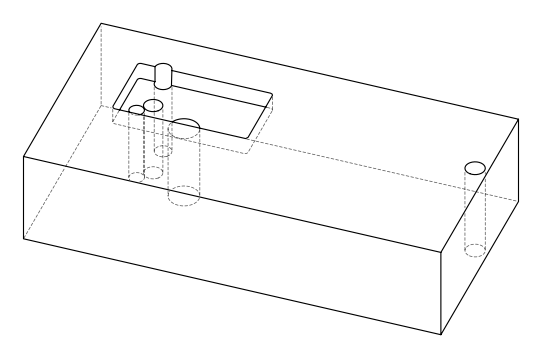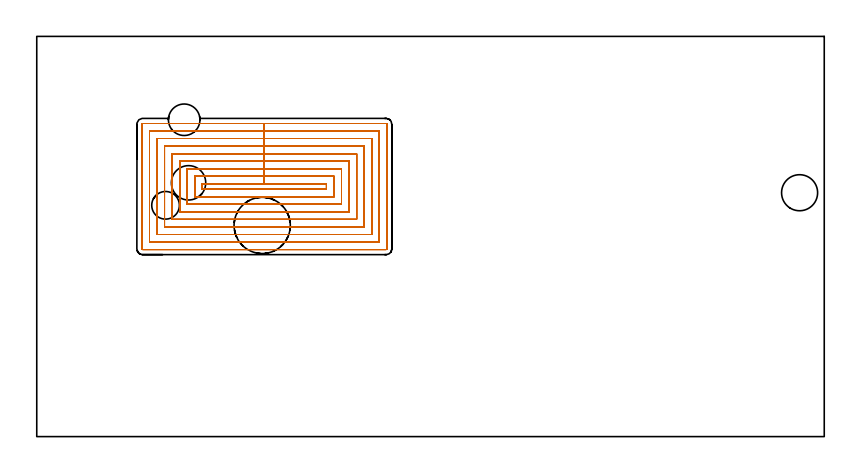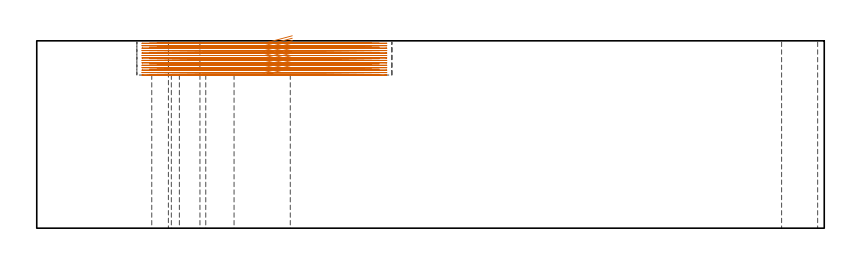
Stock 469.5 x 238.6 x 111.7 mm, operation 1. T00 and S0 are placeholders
(PLAN: 18 operations, 14 tool changes, 84.4 min)
(1 MILL_RECTANGULAR_POCKET | POCKET_RECTANGULAR_STRAIGHT | UGT0201_014 | Follow Part, ap 1.5, ae 75% | 77.23 min | 251651 mm3)
(2 MILL_THROUGH_HOLE_FROM_SOLID_MATERIAL | STEP1HOLE_4 | UGT0201_018 | Circular | 2.56 min | 80467 mm3)
(3 SPOT_DRILL | STEP1HOLE | NXT0321_9005460120000 | 0.05 min | 191 mm3)
(4 SPOT_DRILL_1 | STEP1HOLE_1 | NXT0321_9005460120000 | 0.04 min | 4 mm3)
(5 SPOT_DRILL_2 | STEP1HOLE_2 | NXT0321_9005460120000 | 0.05 min | 166 mm3)
(6 SPOT_DRILL_3 | STEP1HOLE_3 | NXT0321_9005460120000 | 0.05 min | 87 mm3)
(7 DRILL_BLIND_HOLE_INTO_CENTER | STEP1HOLE | NXT0301_062 | 0.06 min | 689 mm3)
(8 GUN_DRILL_THROUGH_HOLE | STEP1HOLE | UGT0307_006 | 0.54 min | 6262 mm3)
(9 DRILL_TO_ENLARGE_THROUGH_HOLE | STEP1HOLE | NXT0301_102 | 0.47 min | 8798 mm3)
(10 DRILL_TO_ENLARGE_THROUGH_HOLE_1 | STEP1HOLE | UGT0301_052 | 0.49 min | 24562 mm3)
(11 DRILL_BLIND_HOLE_INTO_CENTER_1 | STEP1HOLE_1 | NXT0301_038 | 0.05 min | 324 mm3)
(12 GUN_DRILL_THROUGH_HOLE_1 | STEP1HOLE_1 | UGT0307_002 | 0.46 min | 2273 mm3)
(13 SPADE_DRILL_TO_ENLARGE_THROUGH_HOLE | STEP1HOLE_1 | UGT0306_007 | 0.4 min | 16868 mm3)
(14 DRILL_THROUGH_HOLE_INTO_CENTER | STEP1HOLE_2 | NXT0301_065 | 0.39 min | 6170 mm3)
(15 DRILL_TO_ENLARGE_THROUGH_HOLE_2 | STEP1HOLE_2 | UGT0301_050 | 0.41 min | 23719 mm3)
(16 DRILL_BLIND_HOLE_INTO_CENTER_2 | STEP1HOLE_3 | NXT0301_092 | 0.08 min | 712 mm3)
(17 GUN_DRILL_THROUGH_HOLE_2 | STEP1HOLE_3 | UGT0307_009 | 0.58 min | 10471 mm3)
(18 DRILL_TO_ENLARGE_THROUGH_HOLE_3 | STEP1HOLE_3 | UGT0301_256 | 0.48 min | 16557 mm3)
(TOOL UGT0201_014 | End mill 6 mm | D6 FL24 Z4)
(TOOL UGT0201_018 | End mill 30 mm | D30 FL50 Z4)
(TOOL NXT0321_9005460120000 | NC Spot Drill, 142deg, 12mm, Carbide, Uncoated | D12 PA142 FL30 Z2)
(TOOL NXT0301_062 | Carbide Drill 9.1mm [860.1-0910-027A1-MM 2214] | D9.1 PA140 FL47 Z2)
(TOOL UGT0307_006 | Gun Drill 9 mm | D9 PA130 FL24 Z1)
(TOOL NXT0301_102 | Carbide Drill 13.5mm [860.1-1350-108A1-MM 2214] | D13.5 PA140 FL123 Z2)
(TOOL UGT0301_052 | Twist Drill 21.5 mm | D21.5 PA118 FL150 Z2)
(TOOL NXT0301_038 | Carbide Drill 6.7mm [860.1-0670-034A1-MM 2214] | D6.7 PA140 FL53 Z2)
(TOOL UGT0307_002 | Gun Drill 6 mm | D6 PA130 FL24 Z1)
(TOOL UGT0306_007 | Spade Drill 16.5mm | D16.5 PA132 FL10 Z2)
(TOOL NXT0301_065 | Carbide Drill 9.4mm [860.1-0940-075A1-MM 2214] | D9.4 PA140 FL98 Z2)
(TOOL UGT0301_050 | Twist Drill 20.5 mm | D20.5 PA118 FL145 Z2)
(TOOL NXT0301_092 | Carbide Drill 12.1mm [860.1-1210-061A1-MM 2214] | D12.1 PA140 FL77 Z2)
(TOOL UGT0307_009 | Gun Drill 12 mm | D12 PA130 FL24 Z1)
(TOOL UGT0301_256 | Twist Drill 18.8 mm | D18.8 PA118 FL135 Z2)
(OP 1 MILL_RECTANGULAR_POCKET)
G17 G21 G94 G90
T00 M6
G54
G17 G0 G90 X152.334 Y150.7 S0 M3
G43 Z121.7 H0
Z114.7
G94 G1 X135.7 Z110.243 F250.
X98.7 F500.
Y147.5
X172.7
Y150.7
X135.7
Y155.2
X94.2
Y143.
X177.2
Y155.2
X135.7
Y159.7
X97.266
X89.7
Y138.5
X181.7
Y159.7
X135.7
Y164.2
X97.266
X85.2
Y134.
X186.2
Y164.2
X135.7
Y168.7
X97.266
X80.7
Y129.5
X190.7
Y168.7
X135.7
Y173.2
X97.266
X76.2
Y125.
X195.2
Y173.2
X135.7
Y177.7
X97.266
X71.7
Y120.5
X199.7
Y177.7
X135.7
Y182.2
X67.2
Y116.
X204.2
Y182.2
X135.7
Y186.7
X63.1
G3 X62.7 Y186.3 R0.4
G1 Y111.9
G3 X63.1 Y111.5 R0.4
G1 X208.3
G3 X208.7 Y111.9 R0.4
G1 Y186.3
G3 X208.3 Y186.7 R0.4
G1 X135.7
X134.7
G0 X152.334 Y150.7 Z113.243
G1 X135.7 Z108.786 F250.
X98.7 F500.
Y147.5
X172.7
Y150.7
X135.7
Y155.2
X94.2
Y143.
X177.2
Y155.2
X135.7
Y159.7
X97.266
X89.7
Y138.5
X181.7
Y159.7
X135.7
Y164.2
X97.266
X85.2
Y134.
X186.2
Y164.2
X135.7
Y168.7
X97.266
X80.7
Y129.5
X190.7
Y168.7
X135.7
Y173.2
X76.2
Y125.
X195.2
Y173.2
X135.7
Y177.7
X71.7
Y120.5
X199.7
Y177.7
X135.7
Y182.2
X67.2
Y116.
X204.2
Y182.2
X135.7
Y186.7
X63.1
G3 X62.7 Y186.3 R0.4
G1 Y111.9
G3 X63.1 Y111.5 R0.4
G1 X208.3
G3 X208.7 Y111.9 R0.4
G1 Y186.3
G3 X208.3 Y186.7 R0.4
G1 X135.7
X134.7
G0 X152.334 Y150.7 Z111.786
G1 X135.7 Z107.328 F250.
X98.7 F500.
Y147.5
X172.7
Y150.7
X135.7
Y155.2
X94.2
Y143.
X177.2
Y155.2
X135.7
Y159.7
X97.266
X89.7
Y138.5
X181.7
Y159.7
X135.7
Y164.2
X97.266
X85.2
Y134.
X186.2
Y164.2
X135.7
Y168.7
X97.266
X80.7
Y129.5
X190.7
Y168.7
X135.7
Y173.2
X76.2
Y125.
X195.2
Y173.2
X135.7
Y177.7
X71.7
Y120.5
X199.7
Y177.7
X135.7
Y182.2
X67.2
Y116.
X204.2
Y182.2
X135.7
Y186.7
X63.1
G3 X62.7 Y186.3 R0.4
G1 Y111.9
G3 X63.1 Y111.5 R0.4
G1 X208.3
G3 X208.7 Y111.9 R0.4
G1 Y186.3
G3 X208.3 Y186.7 R0.4
G1 X135.7
X134.7
G0 X152.334 Y150.7 Z110.328
G1 X135.7 Z105.871 F250.
X98.7 F500.
Y147.5
X172.7
Y150.7
X135.7
Y155.2
X94.2
Y143.
X177.2
Y155.2
X135.7
Y159.7
X97.266
X89.7
Y138.5
X181.7
Y159.7
X135.7
Y164.2
X97.266
X85.2
Y134.
X186.2
Y164.2
X135.7
Y168.7
X97.266
X80.7
Y129.5
X190.7
Y168.7
X135.7
Y173.2
X76.2
Y125.
X195.2
Y173.2
X135.7
Y177.7
X71.7
Y120.5
X199.7
Y177.7
X135.7
Y182.2
X67.2
Y116.
X204.2
Y182.2
X135.7
Y186.7
X63.1
G3 X62.7 Y186.3 R0.4
G1 Y111.9
G3 X63.1 Y111.5 R0.4
G1 X208.3
G3 X208.7 Y111.9 R0.4
G1 Y186.3
G3 X208.3 Y186.7 R0.4
G1 X135.7
X134.7
G0 X152.334 Y150.7 Z108.871
G1 X135.7 Z104.414 F250.
X98.7 F500.
Y147.5
X172.7
Y150.7
X135.7
Y155.2
X94.2
Y143.
X177.2
Y155.2
X135.7
Y159.7
X97.266
X89.7
Y138.5
X181.7
Y159.7
X135.7
Y164.2
X97.266
X85.2
Y134.
X186.2
Y164.2
X135.7
Y168.7
X97.266
X80.7
Y129.5
X190.7
Y168.7
X135.7
Y173.2
X76.2
Y125.
X195.2
Y173.2
X135.7
Y177.7
X71.7
Y120.5
X199.7
Y177.7
X135.7
Y182.2
X67.2
Y116.
X204.2
Y182.2
X135.7
Y186.7
X63.1
G3 X62.7 Y186.3 R0.4
G1 Y111.9
G3 X63.1 Y111.5 R0.4
G1 X208.3
G3 X208.7 Y111.9 R0.4
G1 Y186.3
G3 X208.3 Y186.7 R0.4
G1 X135.7
X134.7
G0 X152.334 Y150.7 Z107.414
G1 X135.7 Z102.957 F250.
X98.7 F500.
Y147.5
X172.7
Y150.7
X135.7
Y155.2
X94.2
Y143.
X177.2
Y155.2
X135.7
Y159.7
X97.266
X89.7
Y138.5
X181.7
Y159.7
X135.7
Y164.2
X97.266
X85.2
Y134.
X186.2
Y164.2
X135.7
Y168.7
X97.266
X80.7
Y129.5
X190.7
Y168.7
X135.7
Y173.2
X76.2
Y125.
X195.2
Y173.2
X135.7
Y177.7
X71.7
Y120.5
X199.7
Y177.7
X135.7
Y182.2
X67.2
Y116.
X204.2
Y182.2
X135.7
Y186.7
X63.1
G3 X62.7 Y186.3 R0.4
G1 Y111.9
G3 X63.1 Y111.5 R0.4
G1 X208.3
G3 X208.7 Y111.9 R0.4
G1 Y186.3
G3 X208.3 Y186.7 R0.4
G1 X135.7
X134.7
G0 X152.334 Y150.7 Z105.957
G1 X135.7 Z101.5 F250.
X98.7 F500.
Y147.5
X172.7
Y150.7
X135.7
Y155.2
X94.2
Y143.
X177.2
Y155.2
X135.7
Y159.7
X97.266
X89.7
Y138.5
X181.7
Y159.7
X135.7
Y164.2
X97.266
X85.2
Y134.
X186.2
Y164.2
X135.7
Y168.7
X97.266
X80.7
Y129.5
X190.7
Y168.7
X135.7
Y173.2
X76.2
Y125.
X195.2
Y173.2
X135.7
Y177.7
X71.7
Y120.5
X199.7
Y177.7
X135.7
Y182.2
X67.2
Y116.
X204.2
Y182.2
X135.7
Y186.7
X63.1
G3 X62.7 Y186.3 R0.4
G1 Y111.9
G3 X63.1 Y111.5 R0.4
G1 X208.3
G3 X208.7 Y111.9 R0.4
G1 Y186.3
G3 X208.3 Y186.7 R0.4
G1 X135.7
X134.7
G0 X152.334 Y150.7 Z104.5
G1 X135.7 Z100.043 F250.
X98.7 F500.
Y147.5
X172.7
Y150.7
X135.7
Y155.2
X94.2
Y143.
X177.2
Y155.2
X135.7
Y159.7
X97.266
X89.7
Y138.5
X181.7
Y159.7
X135.7
Y164.2
X97.266
X85.2
Y134.
X186.2
Y164.2
X135.7
Y168.7
X97.266
X80.7
Y129.5
X190.7
Y168.7
X135.7
Y173.2
X76.2
Y125.
X195.2
Y173.2
X135.7
Y177.7
X71.7
Y120.5
X199.7
Y177.7
X135.7
Y182.2
X67.2
Y116.
X204.2
Y182.2
X135.7
Y186.7
X63.1
G3 X62.7 Y186.3 R0.4
G1 Y111.9
G3 X63.1 Y111.5 R0.4
G1 X208.3
G3 X208.7 Y111.9 R0.4
G1 Y186.3
G3 X208.3 Y186.7 R0.4
G1 X135.7
X134.7
G0 X152.334 Y150.7 Z103.043
G1 X135.7 Z98.586 F250.
X98.7 F500.
Y147.5
X172.7
Y150.7
X135.7
Y155.2
X94.2
Y143.
X177.2
Y155.2
X135.7
Y159.7
X97.266
X89.7
Y138.5
X181.7
Y159.7
X135.7
Y164.2
X97.266
X85.2
Y134.
X186.2
Y164.2
X135.7
Y168.7
X97.266
X80.7
Y129.5
X190.7
Y168.7
X135.7
Y173.2
X76.2
Y125.
X195.2
Y173.2
X135.7
Y177.7
X71.7
Y120.5
X199.7
Y177.7
X135.7
Y182.2
X67.2
Y116.
X204.2
Y182.2
X135.7
Y186.7
X63.1
G3 X62.7 Y186.3 R0.4
G1 Y111.9
G3 X63.1 Y111.5 R0.4
G1 X208.3
G3 X208.7 Y111.9 R0.4
G1 Y186.3
G3 X208.3 Y186.7 R0.4
G1 X135.7
X134.7
G0 X152.334 Y150.7 Z101.586
G1 X135.7 Z97.129 F250.
X98.7 F500.
Y147.5
X172.7
Y150.7
X135.7
Y155.2
X94.2
Y143.
X177.2
Y155.2
X135.7
Y159.7
X97.266
X89.7
Y138.5
X181.7
Y159.7
X135.7
Y164.2
X97.266
X85.2
Y134.
X186.2
Y164.2
X135.7
Y168.7
X97.266
X80.7
Y129.5
X190.7
Y168.7
X135.7
Y173.2
X76.2
Y125.
X195.2
Y173.2
X135.7
Y177.7
X71.7
Y120.5
X199.7
Y177.7
X135.7
Y182.2
X67.2
Y116.
X204.2
Y182.2
X135.7
Y186.7
X63.1
G3 X62.7 Y186.3 R0.4
G1 Y111.9
G3 X63.1 Y111.5 R0.4
G1 X208.3
G3 X208.7 Y111.9 R0.4
G1 Y186.3
G3 X208.3 Y186.7 R0.4
G1 X135.7
X134.7
G0 X152.334 Y150.7 Z100.129
G1 X135.7 Z95.671 F250.
X98.7 F500.
Y147.5
X172.7
Y150.7
X135.7
Y155.2
X94.2
Y143.
X177.2
Y155.2
X135.7
Y159.7
X97.266
X89.7
Y138.5
X181.7
Y159.7
X135.7
Y164.2
X97.266
X85.2
Y134.
X186.2
Y164.2
X135.7
Y168.7
X97.266
X80.7
Y129.5
X190.7
Y168.7
X135.7
Y173.2
X76.2
Y125.
X195.2
Y173.2
X135.7
Y177.7
X71.7
Y120.5
X199.7
Y177.7
X135.7
Y182.2
X67.2
Y116.
X204.2
Y182.2
X135.7
Y186.7
X63.1
G3 X62.7 Y186.3 R0.4
G1 Y111.9
G3 X63.1 Y111.5 R0.4
G1 X208.3
G3 X208.7 Y111.9 R0.4
G1 Y186.3
G3 X208.3 Y186.7 R0.4
G1 X135.7
X134.7
G0 X152.334 Y150.7 Z98.671
G1 X135.7 Z94.214 F250.
X98.7 F500.
Y147.5
X172.7
Y150.7
X135.7
Y155.2
X94.2
Y143.
X177.2
Y155.2
X135.7
Y159.7
X97.266
X89.7
Y138.5
X181.7
Y159.7
X135.7
Y164.2
X97.266
X85.2
Y134.
X186.2
Y164.2
X135.7
Y168.7
X97.266
X80.7
Y129.5
X190.7
Y168.7
X135.7
Y173.2
X76.2
Y125.
X195.2
Y173.2
X135.7
Y177.7
X71.7
Y120.5
X199.7
Y177.7
X135.7
Y182.2
X67.2
Y116.
X204.2
Y182.2
X135.7
Y186.7
X63.1
G3 X62.7 Y186.3 R0.4
G1 Y111.9
G3 X63.1 Y111.5 R0.4
G1 X208.3
G3 X208.7 Y111.9 R0.4
G1 Y186.3
G3 X208.3 Y186.7 R0.4
G1 X135.7
X134.7
G0 X152.334 Y150.7 Z97.214
G1 X135.7 Z92.757 F250.
X98.7 F500.
Y147.5
X172.7
Y150.7
X135.7
Y155.2
X94.2
Y143.
X177.2
Y155.2
X135.7
Y159.7
X97.266
X89.7
Y138.5
X181.7
Y159.7
X135.7
Y164.2
X97.266
X85.2
Y134.
X186.2
Y164.2
X135.7
Y168.7
X97.266
X80.7
Y129.5
X190.7
Y168.7
X135.7
Y173.2
X76.2
Y125.
X195.2
Y173.2
X135.7
Y177.7
X71.7
Y120.5
X199.7
Y177.7
X135.7
Y182.2
X67.2
Y116.
X204.2
Y182.2
X135.7
Y186.7
X63.1
G3 X62.7 Y186.3 R0.4
G1 Y111.9
G3 X63.1 Y111.5 R0.4
G1 X208.3
G3 X208.7 Y111.9 R0.4
G1 Y186.3
G3 X208.3 Y186.7 R0.4
G1 X135.7
X134.7
G0 X152.334 Y150.7 Z95.757
G1 X135.7 Z91.3 F250.
X98.7 F500.
Y147.5
X172.7
Y150.7
X135.7
Y155.2
X94.2
Y143.
X177.2
Y155.2
X135.7
Y159.7
X97.266
X89.7
Y138.5
X181.7
Y159.7
X135.7
Y164.2
X97.266
X85.2
Y134.
X186.2
Y164.2
X135.7
Y168.7
X97.266
X80.7
Y129.5
X190.7
Y168.7
X135.7
Y173.2
X76.2
Y125.
X195.2
Y173.2
X135.7
Y177.7
X71.7
Y120.5
X199.7
Y177.7
X135.7
Y182.2
X67.2
Y116.
X204.2
Y182.2
X135.7
Y186.7
X63.1
G3 X62.7 Y186.3 R0.4
G1 Y111.9
G3 X63.1 Y111.5 R0.4
G1 X208.3
G3 X208.7 Y111.9 R0.4
G1 Y186.3
G3 X208.3 Y186.7 R0.4
G1 X135.7
X134.7
G0 Z121.7
M5
M2
